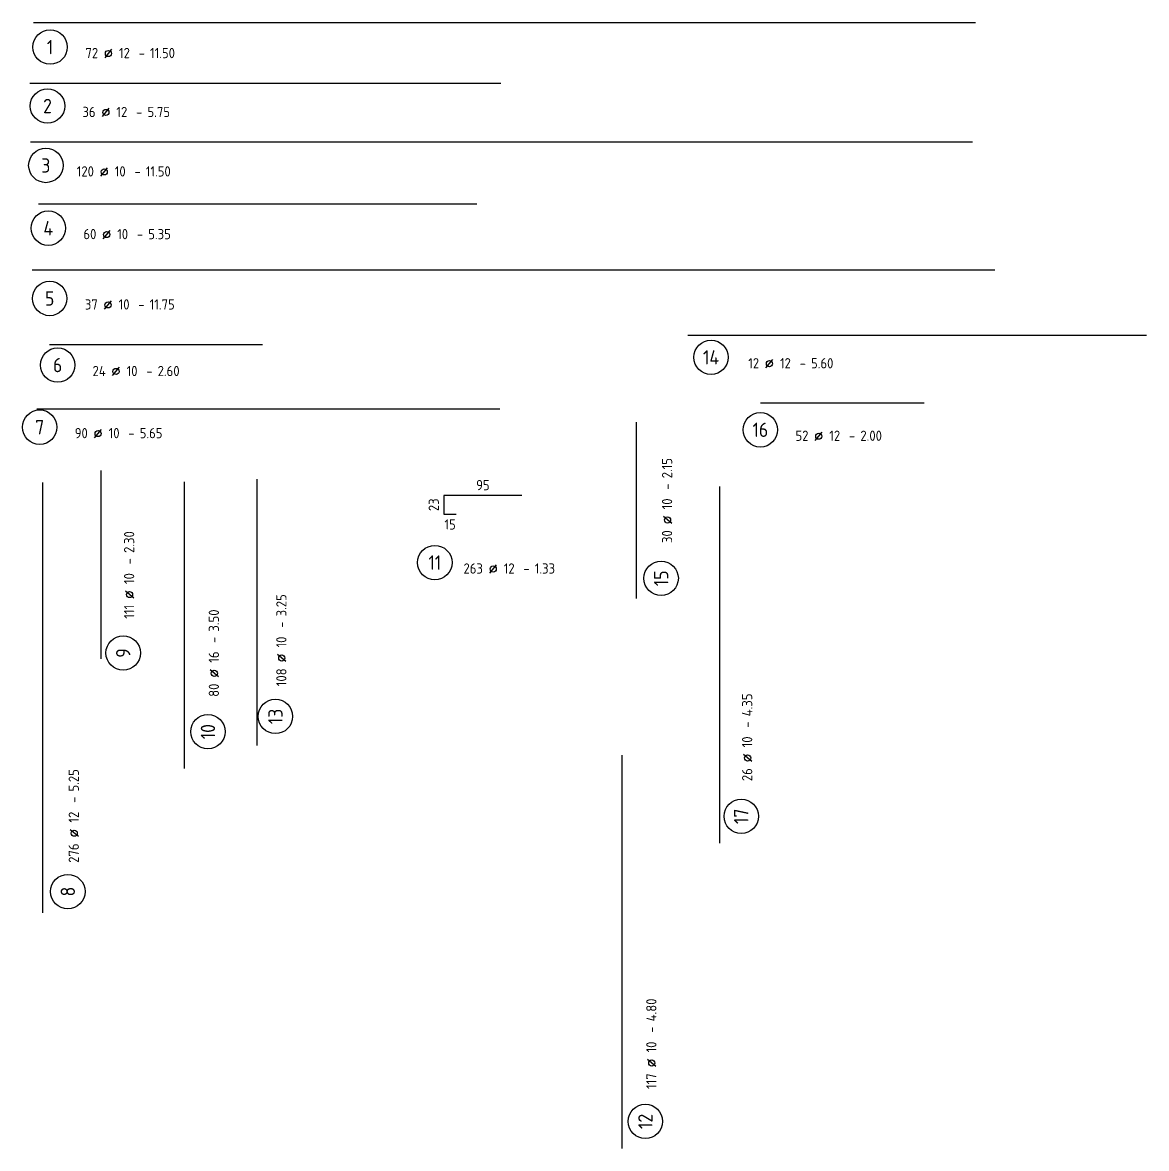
# Model space of a CAD drawing. Extents: x 0 to 76.9, y -2.2 to 33.4.
# Drawn here: x 63.14 to 76.86, y 14.3 to 28.04 of the extents above; entities that cross this region are included whole.
import ezdxf
from ezdxf.enums import TextEntityAlignment as Align

# ---------------------------------------------------------------- set-up
doc = ezdxf.new("R2010")
doc.units = 0
doc.header["$LTSCALE"] = 0.5
doc.linetypes.add('AUSGEZOGEN', pattern=[1000.01, 1000, 0.01])
doc.layers.add('RND', color=7, linetype='Continuous')
doc.styles.add('txt', font='isocp.shx')

# ---------------------------------------------------------------- blocks, each defined once
blk = doc.blocks.new('RND_AUSZ')
at = {"layer": 'RND', "color": 7, "linetype": 'Continuous'}
blk.add_line((1.341, 0.262), (1.509, 0.466), dxfattribs=at)
at = {"layer": 'RND', "color": 1, "linetype": 'Continuous'}
blk.add_circle((0, 0.52), 0.42, dxfattribs=at)
at = {"layer": 'RND', "color": 7, "linetype": 'Continuous'}
blk.add_circle((1.425, 0.364), 0.075, dxfattribs=at)
at = {"layer": 'RND', "color": 7, "linetype": 'Continuous', "style": 'txt'}
blk.add_text('-', height=0.25, dxfattribs=at).set_placement((2.163, 0.25))
at = {"layer": 'RND', "color": 1, "linetype": 'Continuous', "style": 'txt'}
blk.add_attdef('POS', text='', height=0.35, dxfattribs=at).set_placement((0, 0.52), align=Align.MIDDLE)
at = {"layer": 'RND', "color": 7, "linetype": 'Continuous', "style": 'txt'}
for tag, p in [('WIEOFT', (-0.536, 0.25)), ('STK', (1.174, 0.25))]:
    blk.add_attdef(tag, text='', height=0.25, dxfattribs=at).set_placement(p, align=Align.RIGHT)
for tag, p in [('DS', (1.683, 0.25)), ('LANG', (2.441, 0.25)), ('TEXT', (3.669, 0.25))]:
    blk.add_attdef(tag, p, '', height=0.25, dxfattribs=at)

msp = doc.modelspace()

# ---------------------------------------------------------------- linework, layer by layer
at = {"layer": 'RND', "color": 1, "linetype": 'AUSGEZOGEN'}
for points in [[(63.2731, 28.0385), (74.7731, 28.0385)], [(63.2296, 27.2999), (68.9796, 27.2999)], [(63.2355, 26.5811), (74.7355, 26.5811)], [(63.3329, 25.8253), (68.6828, 25.8253)], [(63.257, 25.0204), (75.007, 25.0204)], [(71.2595, 24.223), (76.8595, 24.223)], [(63.469, 24.1104), (66.069, 24.1104)], [(74.1457, 23.3944), (72.1457, 23.3944)], [(63.3141, 23.3247), (68.9641, 23.3247)], [(70.6309, 23.1622), (70.6309, 21.0122)], [(64.0955, 22.5743), (64.0955, 20.2743)], [(63.3828, 22.4267), (63.3828, 17.1767)], [(65.1173, 18.9358), (65.1173, 22.4358)], [(66.0036, 19.2161), (66.0036, 22.4661)], [(69.2336, 22.2692), (68.2836, 22.2692), (68.2836, 22.0392), (68.4336, 22.0392)], [(71.6486, 22.3773), (71.6486, 18.0273)], [(70.4577, 14.3002), (70.4577, 19.1002)]]:
    msp.add_lwpolyline(points, dxfattribs=at)

# ---------------------------------------------------------------- block references
at = {"layer": 'RND', "color": 7, "linetype": 'AUSGEZOGEN', "xscale": 0.5, "yscale": 0.5, "zscale": 0.5}
for p, values in [((63.4752, 27.4785), {'POS': '1', 'STK': '72', 'DS': '12', 'LANG': '11.50'}), ((63.4437, 26.7597), {'POS': '2', 'STK': '36', 'DS': '12', 'LANG': '5.75'}), ((63.4236, 26.0345), {'POS': '3', 'STK': '120', 'DS': '10', 'LANG': '11.50'}), ((63.4533, 25.2694), {'POS': '4', 'STK': '60', 'DS': '10', 'LANG': '5.35'}), ((63.3486, 22.8411), {'POS': '7', 'STK': '90', 'DS': '10', 'LANG': '5.65'})]:
    msp.add_blockref('RND_AUSZ', p, dxfattribs=at).add_auto_attribs(values)
at = {"layer": 'RND', "color": 1, "linetype": 'AUSGEZOGEN', "xscale": 0.5, "yscale": 0.5, "zscale": 0.5}
for p, values in [((63.4705, 24.4115), {'POS': '5', 'STK': '37', 'DS': '10', 'LANG': '11.75'}), ((63.5677, 23.5988), {'POS': '6', 'STK': '24', 'DS': '10', 'LANG': '2.60'}), ((71.5438, 23.6936), {'POS': '14', 'STK': '12', 'DS': '12', 'LANG': '5.60'}), ((72.1461, 22.809), {'POS': '16', 'STK': '52', 'DS': '12', 'LANG': '2.00'}), ((68.1718, 21.1894), {'POS': '11', 'STK': '263', 'DS': '12', 'LANG': '1.33'})]:
    msp.add_blockref('RND_AUSZ', p, dxfattribs=at).add_auto_attribs(values)
at = {"layer": 'RND', "color": 1, "linetype": 'AUSGEZOGEN', "xscale": 0.5, "yscale": 0.5, "zscale": 0.5, "rotation": 90}
for p, values in [((71.1946, 21.2569), {'POS': '15', 'STK': '30', 'DS': '10', 'LANG': '2.15'}), ((64.6276, 20.346), {'POS': '9', 'STK': '111', 'DS': '10', 'LANG': '2.30'}), ((66.4858, 19.5717), {'POS': '13', 'STK': '108', 'DS': '10', 'LANG': '3.25'}), ((65.6619, 19.3858), {'POS': '10', 'STK': '80', 'DS': '16', 'LANG': '3.50'}), ((72.1721, 18.353), {'POS': '17', 'STK': '26', 'DS': '10', 'LANG': '4.35'}), ((71.0022, 14.6304), {'POS': '12', 'STK': '117', 'DS': '10', 'LANG': '4.80'})]:
    msp.add_blockref('RND_AUSZ', p, dxfattribs=at).add_auto_attribs(values)
at = {"layer": 'RND', "color": 7, "linetype": 'AUSGEZOGEN', "xscale": 0.5, "yscale": 0.5, "zscale": 0.5, "rotation": 90}
msp.add_blockref('RND_AUSZ', (63.9518, 17.4349), dxfattribs=at).add_auto_attribs({'POS': '8', 'STK': '276', 'DS': '12', 'LANG': '5.25'})

# ---------------------------------------------------------------- texts
at = {"layer": 'RND', "color": 7, "linetype": 'AUSGEZOGEN', "style": 'txt'}
for s, p in [('95', (68.7586, 22.3942)), ('15', (68.3586, 21.9142))]:
    msp.add_text(s, height=0.125, dxfattribs=at).set_placement(p, align=Align.MIDDLE)
msp.add_text('23', height=0.125, rotation=90, dxfattribs=at).set_placement((68.1586, 22.1542), align=Align.MIDDLE)

doc.saveas('drawing.dxf')
